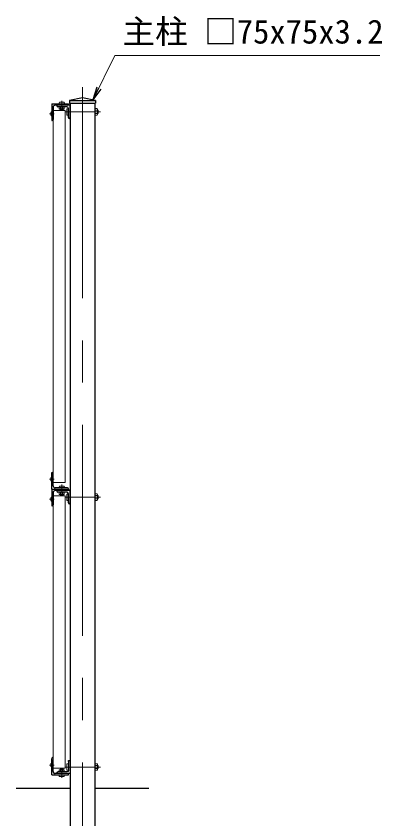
# Model space of a CAD drawing. Units: millimetres, scale not verified. Extents: x -6300 to 6300, y -4455 to 4455.
# Drawn here: x -366 to 736, y -26 to 2391 of the extents above; entities that cross this region are included whole.
import ezdxf
from ezdxf.enums import TextEntityAlignment as Align

# ---------------------------------------------------------------- set-up
doc = ezdxf.new("R2010")
doc.units = ezdxf.units.MM
doc.header["$LTSCALE"] = 20
doc.linetypes.add('USER1', pattern=[50.8, 31.75, -6.35, 6.35, -6.35])
for name, color, linetype, lineweight in [('0-0_D-STR4', 7, 'Continuous', 25), ('0-1_D-STR1', 1, 'Continuous', 25), ('0-2_D-BMK', 2, 'USER1', 13), ('0-3_D-STR3', 3, 'Continuous', 13), ('0-4_D-STR2', 7, 'Continuous', 13), ('0-5_0', 7, 'Continuous', 25), ('0-8_D-STR-TXT', 7, 'Continuous', 13)]:
    doc.layers.add(name, color=color, linetype=linetype, lineweight=lineweight)
doc.styles.add('ＭＳ ゴシック', font='')
doc.styles.get('ＭＳ ゴシック').set_extended_font_data('MS Gothic')

# ---------------------------------------------------------------- blocks, each defined once
blk = doc.blocks.new('L40x5')
at = {"layer": '0-5_0'}
for p, q in [((-306.2, 333.8), (-306.2, -216.2)), ((-216.2, -306.2), (333.8, -306.2))]:
    blk.add_line(p, q, dxfattribs=at)
blk.add_lwpolyline([(-366.2, 393.8), (-406.2, 393.8), (-406.2, -406.2), (393.8, -406.2), (393.8, -366.2)], dxfattribs=at)
for centre, radius, start, end in [((-366.2, 333.8), 60, 0, 90), ((-216.2, -216.2), 90, 180, 270), ((333.8, -366.2), 60, 0, 90)]:
    blk.add_arc(centre, radius, start, end, dxfattribs=at)
blk = doc.blocks.new('_Open')
at = {"layer": '0-5_0'}
blk.add_line((-20, 3.333), (0, 0), dxfattribs=at)
blk.add_lwpolyline([(-20, -3.333), (0, 0), (-20, 0)], dxfattribs=at)

msp = doc.modelspace()

# ---------------------------------------------------------------- linework, layer by layer
at = {"layer": '0-0_D-STR4'}
for p, q in [((-365.96, 66.36), (-203.46, 66.36)), ((-128.46, 66.36), (34.04, 66.36))]:
    msp.add_line(p, q, dxfattribs=at)
at = {"layer": '0-1_D-STR1'}
for p, q in [((-205.46, 2136.36), (-126.46, 2136.36)), ((-203.46, 2128.36), (-203.46, -333.64)), ((-128.46, 2128.36), (-128.46, -333.64)), ((-126.46, 2136.36), (-126.46, 2128.36)), ((-258.46, 2126.36), (-258.46, 2076.36)), ((-258.46, 2126.36), (-208.46, 2126.36)), ((-254.46, 2115.86), (-254.46, 2079.36)), ((-211.46, 2122.36), (-247.96, 2122.36)), ((-208.46, 2126.36), (-208.46, 2125.36)), ((-258.46, 2076.36), (-257.46, 2076.36)), ((-258.46, 966.36), (-258.46, 1016.36)), ((-258.46, 1016.36), (-257.46, 1016.36)), ((-254.46, 976.86), (-254.46, 1013.36)), ((-211.46, 970.36), (-247.96, 970.36)), ((-208.46, 966.36), (-208.46, 967.36)), ((-258.46, 966.36), (-208.46, 966.36)), ((-258.46, 966.36), (-258.46, 916.36)), ((-258.46, 966.36), (-208.46, 966.36)), ((-254.46, 955.86), (-254.46, 919.36)), ((-211.46, 962.36), (-247.96, 962.36)), ((-208.46, 966.36), (-208.46, 965.36)), ((-258.46, 916.36), (-257.46, 916.36)), ((-258.46, 158.7), (-257.46, 158.7)), ((-258.46, 106.36), (-258.46, 156.36)), ((-254.46, 116.86), (-254.46, 153.36)), ((-258.46, 106.36), (-208.46, 106.36)), ((-211.46, 110.36), (-247.96, 110.36)), ((-208.46, 106.36), (-208.46, 107.36))]:
    msp.add_line(p, q, dxfattribs=at)
msp.add_lwpolyline([(-126.46, 2136.36), (-165.96, 2144.36), (-205.46, 2136.36), (-205.46, 2128.36), (-126.46, 2128.36)], dxfattribs=at)
for centre, radius, start, end in [((-247.96, 2115.86), 6.5, 90, 180), ((-211.46, 2125.36), 3, 270, 0), ((-257.46, 2079.36), 3, 270, 0), ((-257.46, 1013.36), 3, 0, 90), ((-247.96, 976.86), 6.5, 180, 270), ((-211.46, 967.36), 3, 0, 90), ((-247.96, 955.86), 6.5, 90, 180), ((-211.46, 965.36), 3, 270, 0), ((-257.46, 919.36), 3, 270, 0), ((-257.46, 155.7), 3, 0, 90), ((-247.96, 116.86), 6.5, 180, 270), ((-211.46, 107.36), 3, 0, 90)]:
    msp.add_arc(centre, radius, start, end, dxfattribs=at)
at = {"layer": '0-2_D-BMK'}
for p, q in [((-165.96, 2176.36), (-165.96, -383.64)), ((-228.46, 2106.36), (-228.46, 2135.2)), ((-265.37, 2096.36), (-251.68, 2096.36)), ((-217.86, 2102.36), (-111.58, 2102.36)), ((-265.37, 996.36), (-251.68, 996.36)), ((-228.46, 946.36), (-228.46, 980.2)), ((-265.37, 936.36), (-251.68, 936.36)), ((-217.86, 942.36), (-111.58, 942.36)), ((-265.37, 136.36), (-251.68, 136.36)), ((-228.46, 126.36), (-228.46, 97.53)), ((-217.86, 130.36), (-111.58, 130.36))]:
    msp.add_line(p, q, dxfattribs=at)
at = {"layer": '0-3_D-STR3'}
for p, q in [((-221.96, 2131.16), (-234.96, 2131.16)), ((-220.46, 2126.36), (-236.46, 2126.36)), ((-235.96, 2117.36), (-220.95, 2117.36)), ((-234.71, 2110.86), (-222.21, 2110.86)), ((-232.46, 2110.86), (-232.46, 2107.56)), ((-232.21, 2117.36), (-232.21, 2111.59)), ((-231.71, 2110.86), (-231.71, 2106.81)), ((-225.66, 2106.36), (-231.26, 2106.36)), ((-224.46, 2107.56), (-225.66, 2106.36)), ((-225.21, 2110.86), (-225.21, 2106.81)), ((-224.71, 2117.36), (-224.71, 2111.59)), ((-224.46, 2110.86), (-224.46, 2107.56)), ((-213.46, 2110.86), (-213.46, 2093.86)), ((-208.46, 2112.36), (-208.46, 2092.36)), ((-208.46, 2112.18), (-208.46, 2092.55)), ((-128.46, 2092.55), (-128.46, 2112.18)), ((-128.46, 2107.27), (-121.36, 2107.27)), ((-120.46, 2094.11), (-120.46, 2110.61)), ((-120.46, 2107.36), (-119.96, 2107.36)), ((-120.46, 2106.36), (-118.46, 2106.36)), ((-119.96, 2107.36), (-119.96, 2097.36)), ((-119.96, 2107.36), (-118.46, 2106.36)), ((-118.46, 2106.36), (-118.46, 2098.36)), ((-258.86, 2102.36), (-258.46, 2102.36)), ((-258.86, 2090.36), (-258.46, 2090.36)), ((-258.46, 2102.36), (-258.46, 2090.36)), ((-128.46, 2097.46), (-121.36, 2097.46)), ((-120.46, 2098.36), (-118.46, 2098.36)), ((-120.46, 2097.36), (-119.96, 2097.36)), ((-118.46, 2098.36), (-119.96, 2097.36)), ((-258.86, 1002.36), (-258.46, 1002.36)), ((-258.46, 990.36), (-258.46, 1002.36)), ((-258.86, 990.36), (-258.46, 990.36)), ((-236.46, 970.36), (-220.46, 970.36)), ((-234.96, 975.16), (-221.96, 975.16)), ((-235.96, 957.36), (-220.95, 957.36)), ((-234.71, 950.86), (-222.21, 950.86)), ((-232.46, 950.86), (-232.46, 948.9)), ((-232.21, 957.36), (-232.21, 951.59)), ((-231.71, 950.86), (-231.71, 948.15)), ((-225.66, 947.7), (-231.26, 947.7)), ((-224.46, 948.9), (-225.66, 947.7)), ((-225.21, 950.86), (-225.21, 948.15)), ((-224.71, 957.36), (-224.71, 951.59)), ((-224.46, 950.86), (-224.46, 948.9)), ((-213.46, 950.86), (-213.46, 933.86)), ((-208.46, 952.36), (-208.46, 932.36)), ((-208.46, 952.18), (-208.46, 932.55)), ((-128.46, 932.55), (-128.46, 952.18)), ((-128.46, 947.27), (-121.36, 947.27)), ((-120.46, 934.11), (-120.46, 950.61)), ((-120.46, 947.36), (-119.96, 947.36)), ((-120.46, 946.36), (-118.46, 946.36)), ((-119.96, 947.36), (-119.96, 937.36)), ((-119.96, 947.36), (-118.46, 946.36)), ((-118.46, 946.36), (-118.46, 938.36)), ((-258.86, 942.36), (-258.46, 942.36)), ((-258.86, 930.36), (-258.46, 930.36)), ((-258.46, 942.36), (-258.46, 930.36)), ((-128.46, 937.46), (-121.36, 937.46)), ((-120.46, 938.36), (-118.46, 938.36)), ((-120.46, 937.36), (-119.96, 937.36)), ((-118.46, 938.36), (-119.96, 937.36)), ((-258.86, 142.36), (-258.46, 142.36)), ((-258.86, 130.36), (-258.46, 130.36)), ((-258.46, 130.36), (-258.46, 142.36)), ((-234.71, 121.86), (-222.21, 121.86)), ((-232.46, 121.86), (-232.46, 125.2)), ((-232.46, 121.86), (-232.46, 125.16)), ((-232.21, 115.36), (-232.21, 121.14)), ((-231.71, 121.86), (-231.71, 125.91)), ((-225.66, 126.36), (-231.26, 126.36)), ((-224.46, 125.16), (-225.66, 126.36)), ((-225.21, 121.86), (-225.21, 125.91)), ((-224.71, 115.36), (-224.71, 121.14)), ((-224.46, 121.86), (-224.46, 125.2)), ((-224.46, 121.86), (-224.46, 125.16)), ((-213.46, 121.86), (-213.46, 138.86)), ((-208.46, 120.36), (-208.46, 140.36)), ((-208.46, 120.55), (-208.46, 140.18)), ((-128.46, 140.18), (-128.46, 120.55)), ((-128.46, 135.27), (-121.36, 135.27)), ((-128.46, 125.46), (-121.36, 125.46)), ((-120.46, 138.61), (-120.46, 122.11)), ((-120.46, 135.36), (-119.96, 135.36)), ((-120.46, 134.36), (-118.46, 134.36)), ((-120.46, 126.36), (-118.46, 126.36)), ((-120.46, 125.36), (-119.96, 125.36)), ((-119.96, 125.36), (-119.96, 135.36)), ((-118.46, 134.36), (-119.96, 135.36)), ((-119.96, 125.36), (-118.46, 126.36)), ((-118.46, 126.36), (-118.46, 134.36)), ((-220.46, 106.36), (-236.46, 106.36)), ((-235.96, 115.36), (-220.95, 115.36)), ((-221.96, 101.56), (-234.96, 101.56))]:
    msp.add_line(p, q, dxfattribs=at)
for points in [[(-235.96, 2117.36), (-235.96, 2111.59), (-234.71, 2110.86)], [(-224.46, 2107.56), (-232.46, 2107.56), (-231.26, 2106.36)], [(-220.95, 2117.36), (-220.95, 2111.59), (-222.21, 2110.86)], [(-128.46, 2112.18), (-121.36, 2112.18), (-120.46, 2110.61)], [(-128.46, 2092.55), (-121.36, 2092.55), (-120.46, 2094.11)], [(-235.96, 957.36), (-235.96, 951.59), (-234.71, 950.86)], [(-224.46, 948.9), (-232.46, 948.9), (-231.26, 947.7)], [(-220.95, 957.36), (-220.95, 951.59), (-222.21, 950.86)], [(-128.46, 952.18), (-121.36, 952.18), (-120.46, 950.61)], [(-128.46, 932.55), (-121.36, 932.55), (-120.46, 934.11)], [(-235.96, 115.36), (-235.96, 121.14), (-234.71, 121.86)], [(-224.46, 125.16), (-232.46, 125.16), (-231.26, 126.36)], [(-220.95, 115.36), (-220.95, 121.14), (-222.21, 121.86)], [(-128.46, 140.18), (-121.36, 140.18), (-120.46, 138.61)], [(-128.46, 120.55), (-121.36, 120.55), (-120.46, 122.11)]]:
    msp.add_lwpolyline(points, dxfattribs=at)
for centre, radius, start, end in [((-234.09, 2114.33), 3.32, 235.61585, 304.38416), ((-228.46, 2123.43), 12.42, 252.4121, 287.5879), ((-222.83, 2114.33), 3.32, 235.61586, 304.38414), ((-124.95, 2109.73), 4.34, 325.61587, 34.38413), ((-136.84, 2102.36), 16.24, 342.41211, 17.58789), ((-253.24, 2096.36), 8.22, 133.14261, 226.85739), ((-124.95, 2095), 4.34, 325.61587, 34.38413), ((-253.24, 996.36), 8.22, 133.14261, 226.85739), ((-234.09, 954.33), 3.32, 235.61585, 304.38416), ((-228.46, 963.43), 12.42, 252.4121, 287.5879), ((-222.83, 954.33), 3.32, 235.61586, 304.38414), ((-124.95, 949.73), 4.34, 325.61587, 34.38413), ((-136.84, 942.36), 16.24, 342.41211, 17.58789), ((-253.24, 936.36), 8.22, 133.14261, 226.85739), ((-124.95, 935), 4.34, 325.61587, 34.38413), ((-253.24, 136.36), 8.22, 133.14261, 226.85739), ((-234.09, 118.4), 3.32, 55.61584, 124.38415), ((-228.46, 109.3), 12.42, 72.4121, 107.5879), ((-222.83, 118.4), 3.32, 55.61586, 124.38414), ((-124.95, 137.73), 4.34, 325.61587, 34.38413), ((-136.84, 130.36), 16.24, 342.41211, 17.58789), ((-124.95, 123), 4.34, 325.61587, 34.38413)]:
    msp.add_arc(centre, radius, start, end, dxfattribs=at)
for centre, major_axis, ratio, start_param, end_param in [((-234.96, 2126.36), (0, -4.8), 0.3125, 3.1415927, 4.712389), ((-221.96, 2126.36), (0, -4.8), 0.3125, 1.5707963, 3.1415927), ((-208.46, 2110.86), (-5, 0), 0.3, 4.712389, 6.2831853), ((-208.46, 2093.86), (-5, 0), 0.3, 6.2831853, 7.8539816), ((-234.96, 970.36), (0, -4.8), 0.3125, 3.1415927, 4.712389), ((-221.96, 970.36), (0, -4.8), 0.3125, 1.5707963, 3.1415927), ((-208.46, 950.86), (-5, 0), 0.3, 4.712389, 6.2831853), ((-208.46, 933.86), (-5, 0), 0.3, 6.2831853, 7.8539816), ((-208.46, 138.86), (-5, 0), 0.3, 4.712389, 6.2831853), ((-208.46, 121.86), (-5, 0), 0.3, 6.2831853, 7.8539816), ((-234.96, 106.36), (0, 4.8), 0.3125, 1.5707963, 3.1415927), ((-221.96, 106.36), (0, 4.8), 0.3125, 3.1415927, 4.712389)]:
    msp.add_ellipse(centre, major_axis=major_axis, ratio=ratio, start_param=start_param, end_param=end_param, dxfattribs=at)
at = {"layer": '0-4_D-STR2'}
for p, q in [((-254.46, 2106.36), (-254.46, 986.36)), ((-254.46, 2106.36), (-217.86, 2106.36)), ((-217.86, 2106.36), (-217.86, 986.36)), ((-254.46, 986.36), (-217.86, 986.36)), ((-254.46, 946.36), (-254.46, 126.36)), ((-254.46, 946.36), (-217.86, 946.36)), ((-217.86, 946.36), (-217.86, 126.36)), ((-254.46, 126.36), (-217.86, 126.36))]:
    msp.add_line(p, q, dxfattribs=at)
at = {"layer": '0-8_D-STR-TXT'}
msp.add_lwpolyline([(729.48, 2272.06), (-68.43, 2272.06), (-134.07, 2139.88)], dxfattribs=at)

# ---------------------------------------------------------------- block references
at = {"layer": '0-3_D-STR3', "xscale": 0.05, "yscale": 0.05, "rotation": 180}
for p in [(-223.77, 2102.05), (-223.77, 942.05)]:
    msp.add_blockref('L40x5', p, dxfattribs=at)
at = {"layer": '0-3_D-STR3', "xscale": -0.05, "yscale": 0.05}
msp.add_blockref('L40x5', (-223.77, 130.67), dxfattribs=at)
at = {"layer": '0-8_D-STR-TXT', "xscale": 2, "yscale": 2, "rotation": 243.59136}
msp.add_blockref('_Open', (-134.96, 2138.09), dxfattribs=at)

# ---------------------------------------------------------------- texts
at = {"layer": '0-8_D-STR-TXT', "style": 'ＭＳ ゴシック'}
msp.add_text('主柱 □75x75x3.2', height=72.14, dxfattribs=at).set_placement((-45.64, 2286.18), align=Align.BOTTOM_LEFT)

doc.saveas('drawing.dxf')
